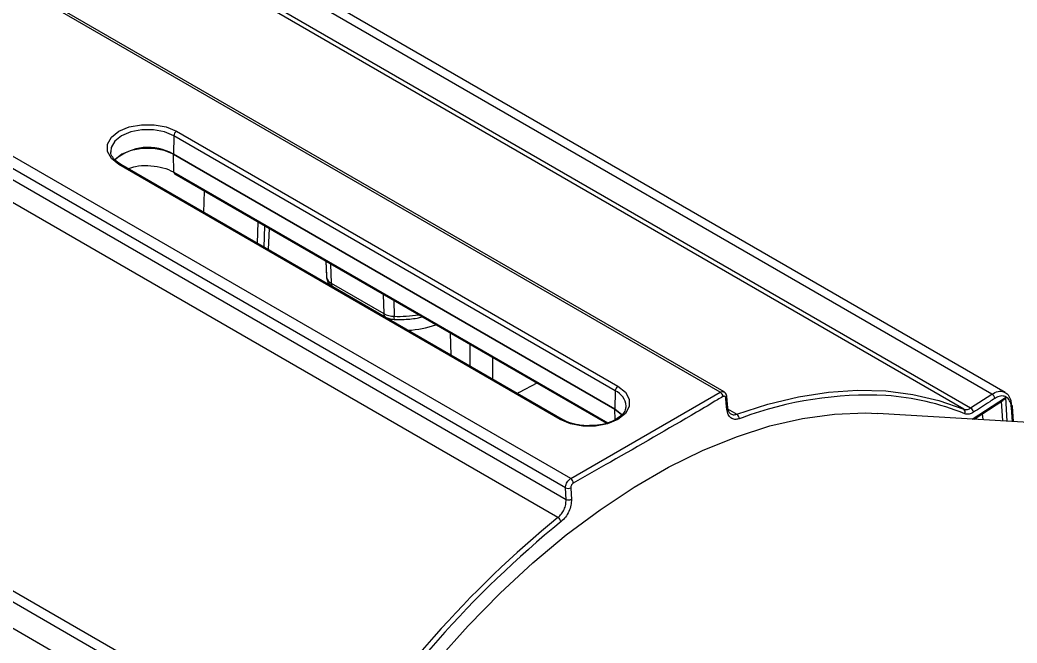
# Model space of a CAD drawing. Extents: x 2 to 136, y 1 to 99.
# Drawn here: x 16.172 to 20.107, y 81.486 to 83.944 of the extents above; entities that cross this region are included whole.
import ezdxf

# ---------------------------------------------------------------- set-up
doc = ezdxf.new("R2010")
doc.units = 0
doc.header["$MEASUREMENT"] = 0
doc.layers.add('OBJECT', color=7, linetype='CONTINUOUS')

msp = doc.modelspace()

# ---------------------------------------------------------------- linework, layer by layer
at = {"layer": 'OBJECT'}
for p, q in [((18.9355, 82.4755), (15.8066, 84.2818)), ((18.9507, 82.4769), (15.8453, 84.2696)), ((20.0602, 82.4744), (17.1365, 84.1622)), ((20.0073, 82.4681), (17.1401, 84.1233)), ((19.8961, 82.4087), (17.125, 84.0084)), ((17.1536, 84.0127), (19.9236, 82.4136)), ((18.3454, 82.1349), (15.2165, 83.9411)), ((18.3249, 82.0983), (15.2853, 83.8531)), ((15.3477, 83.7727), (18.3272, 82.0527)), ((18.2952, 81.9814), (15.312, 83.7036)), ((16.7901, 83.5046), (18.5317, 82.4992)), ((16.7795, 83.4866), (16.7779, 83.4146)), ((18.5211, 82.4812), (16.7795, 83.4866)), ((16.5307, 83.4255), (16.5308, 83.4228)), ((16.7779, 83.4146), (18.5195, 82.4092)), ((18.5195, 82.4086), (16.7779, 83.414)), ((16.7795, 83.3431), (16.7779, 83.414)), ((16.5702, 83.3741), (16.5572, 83.3828)), ((18.3043, 82.368), (16.5627, 83.3734)), ((18.3118, 82.3687), (16.5702, 83.3741)), ((16.5704, 83.374), (16.5702, 83.3741)), ((16.7795, 83.3431), (18.4917, 82.3547)), ((16.7826, 83.3365), (18.4861, 82.3532)), ((16.8979, 83.185), (16.9003, 83.2686)), ((17.1091, 83.063), (17.1125, 83.1461)), ((17.1357, 83.0476), (17.1389, 83.1309)), ((17.1553, 83.1214), (17.1522, 83.0382)), ((17.3791, 82.9922), (17.3815, 82.9359)), ((17.3793, 82.9921), (17.382, 82.9289)), ((17.3982, 82.9812), (17.4005, 82.9054)), ((17.3815, 82.9359), (17.382, 82.9289)), ((17.4005, 82.9054), (17.6076, 82.7858)), ((17.4069, 82.8921), (17.614, 82.7725)), ((17.6053, 82.8616), (17.6076, 82.7858)), ((17.6481, 82.8369), (17.6483, 82.7752)), ((17.8733, 82.6219), (17.8707, 82.7084)), ((17.9488, 82.5783), (17.9488, 82.6633)), ((18.0365, 82.6127), (18.0365, 82.5277)), ((14.409, 82.5467), (17.2762, 80.8915)), ((14.6292, 82.5676), (17.4003, 80.9679)), ((17.3706, 80.9398), (14.6006, 82.5389)), ((18.3454, 82.1349), (18.9355, 82.4755)), ((18.5211, 82.4812), (18.5195, 82.4092)), ((19.9236, 82.4136), (20.0073, 82.4681)), ((18.966, 82.4139), (18.9618, 82.4585)), ((19.9291, 82.37), (20.0605, 82.4551)), ((19.9372, 82.3695), (20.0502, 82.4429)), ((20.0506, 82.3628), (20.0455, 82.4398)), ((20.0605, 82.4551), (20.0666, 82.3618)), ((18.5205, 82.367), (18.5195, 82.4086)), ((18.964, 82.4105), (19.0012, 82.389)), ((20.1981, 82.354), (19.5565, 82.3921)), ((19.9696, 82.3905), (19.9711, 82.3675)), ((20.0884, 82.3606), (20.0849, 82.4139)), ((20.0922, 82.3603), (20.0885, 82.4199)), ((19.0217, 82.375), (19.01, 82.3708)), ((19.9465, 82.369), (19.9461, 82.3753)), ((18.3272, 82.0527), (18.3249, 82.0983))]:
    msp.add_line(p, q, dxfattribs=at)
at = {"layer": 'OBJECT', "flags": 128}
for points in [[(16.5627, 83.3734), (16.5332, 83.3969), (16.5176, 83.4245), (16.5176, 83.4535), (16.5332, 83.4811), (16.5627, 83.5046), (16.6034, 83.5217), (16.6513, 83.5307), (16.7016, 83.5307), (16.7494, 83.5217), (16.7901, 83.5046)], [(16.7795, 83.4866), (16.7426, 83.5021), (16.6992, 83.5102), (16.6536, 83.5102), (16.6102, 83.5021), (16.5733, 83.4866), (16.5465, 83.4653), (16.5324, 83.4402), (16.5307, 83.4255)], [(16.7779, 83.414), (16.7416, 83.4292), (16.6989, 83.4372), (16.654, 83.4372), (16.6113, 83.4292), (16.5749, 83.414), (16.5486, 83.393), (16.5474, 83.3916)], [(17.3856, 82.9073), (17.3855, 82.9068), (17.3848, 82.9039)], [(18.2122, 82.5113), (18.1421, 82.4742), (18.1354, 82.4706)], [(18.5317, 82.4992), (18.5613, 82.4757), (18.5768, 82.4481), (18.5768, 82.4191), (18.5613, 82.3915), (18.5317, 82.368), (18.491, 82.3509), (18.4432, 82.3419), (18.3929, 82.3419), (18.345, 82.3509), (18.3043, 82.368)], [(19.0012, 82.389), (19.1238, 82.4283), (19.2443, 82.4572), (19.3622, 82.4756), (19.4771, 82.4835), (19.5884, 82.4806), (19.6956, 82.4672), (19.7984, 82.4432), (19.8961, 82.4087)], [(18.9618, 82.4076), (18.9594, 82.4327), (18.9576, 82.4521)], [(17.4808, 80.9657), (17.5878, 81.1227), (17.7004, 81.2737), (17.8182, 81.4179), (17.9404, 81.5546), (18.0666, 81.6831), (18.1959, 81.8026), (18.3277, 81.9126), (18.4613, 82.0124), (18.5959, 82.1015), (18.731, 82.1795), (18.8656, 82.2458), (18.9992, 82.3003), (19.131, 82.3425), (19.2603, 82.3722), (19.3864, 82.3894), (19.5087, 82.3939), (19.5565, 82.3921)], [(18.5195, 82.4092), (18.5459, 82.3882), (18.5477, 82.3862)], [(18.5471, 82.3862), (18.5459, 82.3876), (18.5195, 82.4086)], [(18.3459, 82.099), (18.3472, 82.0732), (18.3482, 82.0533)]]:
    msp.add_lwpolyline(points, dxfattribs=at)
at = {"layer": 'OBJECT'}
for centre, radius, start, end in [((16.8026, 83.4852), 0.0231, 122.6742, 176.4598), ((16.6784, 83.2409), 0.2002, 60.185, 130.8607), ((16.792, 83.4143), 0.0141, 178.6996, 181.3004), ((16.5671, 83.3674), 0.00741, 65.1019, 126.2075), ((16.7866, 83.3424), 0.00709, 174.6035, 236.1084), ((17.4148, 82.9357), 0.0335, 191.6776, 244.6849), ((17.4156, 82.9045), 0.0151, 176.4286, 234.9648), ((17.6501, 82.8648), 0.0897, 241.7498, 268.8792), ((17.6227, 82.7849), 0.0151, 176.4224, 235.0411), ((17.6676, 83.2605), 0.4857, 267.7194, 279.1637), ((17.6831, 82.7715), 0.035, 173.9748, 194.1751), ((17.6735, 83.1573), 0.4386, 273.9746, 288.5978), ((18.5442, 82.4797), 0.0231, 122.6742, 176.4598), ((18.4935, 82.4164), 0.0705, 3.5464, 66.9046), ((18.9233, 82.456), 0.0231, 5.7976, 57.9505), ((19.9965, 82.4488), 0.0221, 5.4435, 60.6989), ((18.9546, 82.4587), 0.00726, 294.6443, 358.0469), ((19.5183, 81.0364), 1.4277, 87.1432, 110.3564), ((19.5237, 81.4699), 0.9947, 67.7454, 86.2068), ((18.5336, 82.4089), 0.0141, 178.6996, 181.3004), ((18.9588, 82.4142), 0.00725, 294.6467, 358.2705), ((18.99, 82.3723), 0.02, 355.7047, 55.9971), ((19.8878, 82.3971), 0.0143, 332.1235, 54.133), ((19.9127, 82.3943), 0.0222, 5.4953, 60.5743), ((20.0817, 82.4186), 0.00703, 10.3743, 68.6756), ((20.0818, 82.42), 0.00689, 297.337, 359.2497), ((18.3087, 82.362), 0.00741, 65.036, 126.215), ((18.3323, 82.1152), 0.0236, 5.5171, 56.443), ((18.3347, 82.1221), 0.0257, 247.7139, 295.9531), ((18.3369, 82.0765), 0.0257, 247.7124, 295.9419), ((20.8999, 78.7797), 4.1273, 129.1291, 147.9832), ((20.899, 78.7799), 4.1064, 129.1291, 147.9832), ((18.2802, 81.9571), 0.0286, 16.8244, 58.3205)]:
    msp.add_arc(centre, radius, start, end, dxfattribs=at)
for points, knots in [([(16.5572, 83.3828), (16.557, 83.3829), (16.5482, 83.3888), (16.5377, 83.4025), (16.53, 83.4159), (16.5311, 83.4228), (16.5312, 83.4234)], [0, 0, 0, 0, 0.009173, 0.481324, 0.957013, 1, 1, 1, 1]), ([(16.5991, 83.3574), (16.6087, 83.3608), (16.6322, 83.369), (16.6771, 83.3711), (16.7259, 83.3651), (16.76, 83.3537), (16.7757, 83.3452), (16.7795, 83.3431)], [0, 0, 0, 0, 0.171835, 0.421169, 0.670837, 0.920301, 1, 1, 1, 1]), ([(17.3821, 82.9274), (17.3835, 82.9218), (17.3861, 82.9111), (17.3958, 82.8994), (17.4035, 82.8943), (17.4069, 82.8921)], [0, 0, 0, 0, 0.381795, 0.72875, 1, 1, 1, 1]), ([(17.614, 82.7725), (17.6188, 82.7702), (17.6296, 82.7649), (17.6422, 82.7636), (17.6492, 82.7629)], [0, 0, 0, 0, 0.442902, 1, 1, 1, 1]), ([(17.6492, 82.7629), (17.6597, 82.7628), (17.6899, 82.7623), (17.7278, 82.765), (17.7528, 82.7711), (17.7594, 82.7727)], [0, 0, 0, 0, 0.280662, 0.811168, 1, 1, 1, 1]), ([(18.9355, 82.4755), (18.9379, 82.4766), (18.9426, 82.4787), (18.9479, 82.4787), (18.95, 82.477), (18.9505, 82.4766)], [0, 0, 0, 0, 0.428342, 0.856681, 1, 1, 1, 1]), ([(18.9617, 82.4584), (18.9617, 82.4588), (18.9618, 82.4624), (18.9593, 82.4683), (18.9552, 82.4743), (18.9516, 82.4761), (18.9505, 82.4766)], [0, 0, 0, 0, 0.051156, 0.467915, 0.839685, 1, 1, 1, 1]), ([(20.0073, 82.4681), (20.0155, 82.4723), (20.032, 82.4808), (20.0546, 82.4791), (20.0721, 82.4666), (20.0819, 82.447), (20.0836, 82.4312), (20.0843, 82.4252)], [0, 0, 0, 0, 0.216872, 0.433758, 0.650331, 0.86677, 1, 1, 1, 1]), ([(18.9462, 82.4583), (18.9392, 82.4542), (18.9043, 82.4335), (18.7573, 82.347), (18.5679, 82.2372), (18.4046, 82.1451), (18.3558, 82.1175)], [0, 0, 0, 0, 0.035928, 0.179639, 0.754501, 1, 1, 1, 1]), ([(18.9576, 82.4521), (18.9573, 82.4534), (18.9568, 82.4561), (18.9547, 82.4588), (18.9517, 82.46), (18.9488, 82.4596), (18.9469, 82.4587), (18.9462, 82.4583)], [0, 0, 0, 0, 0.219082, 0.438182, 0.656825, 0.874764, 1, 1, 1, 1]), ([(20.0185, 82.4509), (20.0119, 82.4466), (19.984, 82.4284), (19.956, 82.4103), (19.9347, 82.3964)], [0, 0, 0, 0, 0.2377672, 1, 1, 1, 1]), ([(20.0849, 82.4139), (20.0837, 82.4222), (20.0811, 82.4388), (20.0689, 82.4551), (20.052, 82.4621), (20.0341, 82.4598), (20.0228, 82.4533), (20.0185, 82.4509)], [0, 0, 0, 0, 0.2168, 0.433617, 0.650078, 0.866405, 1, 1, 1, 1]), ([(20.0503, 82.4429), (20.052, 82.4443), (20.0561, 82.4475), (20.0591, 82.4523), (20.0604, 82.4551), (20.0605, 82.4551)], [0, 0, 0, 0, 0.423164, 0.990566, 1, 1, 1, 1]), ([(18.5627, 82.4206), (18.5625, 82.4158), (18.5622, 82.4048), (18.5494, 82.3864), (18.5254, 82.3677), (18.4913, 82.3532), (18.4513, 82.3442), (18.423, 82.3439), (18.409, 82.3437)], [0, 0, 0, 0, 0.131191, 0.298408, 0.477141, 0.652152, 0.827103, 1, 1, 1, 1]), ([(19.01, 82.3708), (19.0041, 82.3694), (18.9922, 82.3667), (18.9771, 82.373), (18.9658, 82.3864), (18.9631, 82.4004), (18.9618, 82.4076)], [0, 0, 0, 0, 0.24726, 0.494506, 0.742148, 1, 1, 1, 1]), ([(18.9631, 82.4139), (18.9639, 82.4101), (18.9659, 82.4007), (18.9743, 82.3911), (18.9866, 82.3856), (18.9963, 82.3878), (19.0012, 82.389)], [0, 0, 0, 0, 0.185314, 0.456434, 0.726525, 1, 1, 1, 1]), ([(19.8961, 82.4087), (19.9001, 82.4078), (19.9081, 82.4059), (19.918, 82.41), (19.923, 82.4133), (19.9236, 82.4136)], [0, 0, 0, 0, 0.471916, 0.943784, 1, 1, 1, 1]), ([(19.9347, 82.3964), (19.9289, 82.3933), (19.9166, 82.3867), (19.906, 82.3892), (19.9004, 82.3905)], [0, 0, 0, 0, 0.474046, 1, 1, 1, 1]), ([(18.409, 82.3437), (18.4087, 82.3437), (18.3943, 82.3431), (18.366, 82.3482), (18.3334, 82.3573), (18.3176, 82.3657), (18.3118, 82.3687)], [0, 0, 0, 0, 0.006218, 0.395138, 0.782364, 1, 1, 1, 1]), ([(18.3249, 82.0983), (18.3251, 82.1013), (18.3255, 82.1073), (18.3291, 82.1168), (18.3344, 82.1255), (18.3402, 82.1316), (18.344, 82.134), (18.3454, 82.1349)], [0, 0, 0, 0, 0.218544, 0.437092, 0.65551, 0.873728, 1, 1, 1, 1]), ([(18.3558, 82.1175), (18.3546, 82.1167), (18.3522, 82.115), (18.3491, 82.111), (18.3469, 82.1064), (18.3459, 82.1022), (18.3459, 82.0999), (18.3459, 82.099)], [0, 0, 0, 0, 0.217388, 0.434771, 0.652345, 0.870527, 1, 1, 1, 1]), ([(18.2952, 81.9814), (18.2999, 81.9858), (18.3093, 81.9945), (18.3199, 82.0128), (18.3268, 82.0331), (18.327, 82.046), (18.3272, 82.0527)], [0, 0, 0, 0, 0.2465, 0.492977, 0.740149, 1, 1, 1, 1]), ([(18.3482, 82.0533), (18.3479, 82.0455), (18.3474, 82.0299), (18.3388, 82.0051), (18.3254, 81.9819), (18.3136, 81.9709), (18.3076, 81.9653)], [0, 0, 0, 0, 0.249056, 0.498133, 0.746674, 1, 1, 1, 1])]:
    msp.add_open_spline(points, degree=3, knots=knots, dxfattribs=at)

doc.saveas('drawing.dxf')
